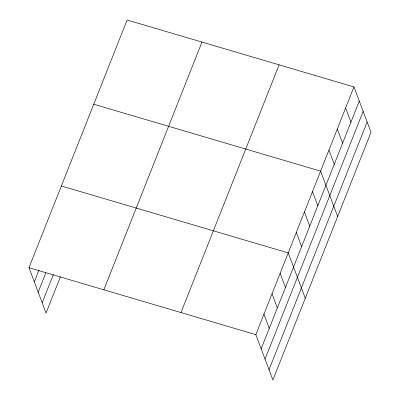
<?xml version="1.0" encoding="UTF-8"?>
<svg xmlns="http://www.w3.org/2000/svg" width="400" height="400" viewBox="0 0 400 400"><rect width="100%" height="100%" fill="white"/><g stroke="black" fill="none" stroke-linecap="round" stroke-linejoin="round"><path stroke-width="0.6" d="M60.43 276.74L46.04 313.075L28.99 267.72L127.11 20L353.96 86.925L371.01 132.28L272.89 380L255.845 334.65L353.96 86.925M34.31 281.87L39.035 269.95M38.18 292.17L45.825 272.865M42.17 302.775L53.41 274.395M103.855 289.805L201.97 42.085M180.985 312.56L279.1 64.84M261.165 348.8L359.28 101.075M265.035 359.095L363.15 111.375M269.02 369.705L367.14 121.98M93.75 104.225L320.6 171.15L337.65 216.505M61.37 185.975L288.225 252.9L305.27 298.25M28.99 267.72L255.845 334.65M345.62 107.985L350.94 122.135M337.28 129.04L342.6 143.19M328.94 150.095L334.26 164.245M312.505 191.59L317.825 205.74M304.41 212.025L309.73 226.175M296.32 232.46L301.635 246.615M280.13 273.335L285.445 287.49M272.035 293.775L277.355 307.925M263.94 314.21L269.26 328.36"/></g></svg>
